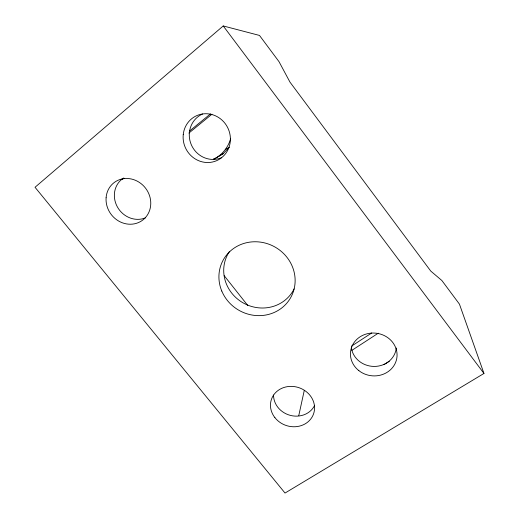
<?xml version="1.0" encoding="UTF-8"?>
<svg xmlns="http://www.w3.org/2000/svg" width="519" height="519" viewBox="0 0 519 519"><rect width="100%" height="100%" fill="white"/><g stroke="black" fill="none" stroke-linecap="round" stroke-linejoin="round"><path stroke-width="0.78" d="M298.769 415.628L304.29 390.333M230.618 138.729C228.146 147.649 221.632 155.46 213.283 159.502M213.367 159.469L223.118 153.734L229.372 147.214L225.59 149.329M223.235 25.95L35.033 187.275L285.022 493.05L483.968 373.459L459.445 304.134L441.89 280.539L430.764 271.087L289.972 82.119L279.008 61.657L259.494 35.435L223.235 25.95L483.968 373.459M189.87 130.762L210.526 113.869M188.877 133.065L211.96 114.206M351.395 346.218L371.695 332.984M351.927 350.319L378.26 333.198M383.865 364.721L389.328 361.256M219.187 156.011L223.118 153.734M121.206 179.587L124.158 178.264M213.86 158.691L215.424 158.276M224.182 275.68L247.751 305.457M396.289 347.996A22.635 20.818 7.5 0 1 373.952 366.427A22.635 20.818 7.5 0 1 351.318 347.399M314.663 405.3A21.616 19.456 18.4 0 1 290.569 415.44A21.616 19.456 18.4 0 1 273.552 395.011M221.444 157.75A23.829 22.706 65.3 0 1 191.297 144.723A23.829 22.706 65.3 0 1 202.598 113.979M145.424 217.883A22.842 21.032 53.1 0 1 117.32 206.815A22.842 21.032 53.1 0 1 123.587 178.023M294.117 288.901A37.426 35.409 29 0 1 242.95 302.785A37.426 35.409 29 0 1 229.372 251.631M183.239 134.609A24.627 23.42 64.4 0 0 216.358 160.799A24.627 23.42 64.4 0 0 220.666 118.968A24.627 23.42 64.4 0 0 183.239 134.609M358.85 370.631A23.355 21.402 7.9 0 0 396.737 358.59A23.355 21.402 7.9 0 0 365.661 334.191A23.355 21.402 7.9 0 0 358.85 370.631M106.103 197.771A23.576 21.629 52.7 0 0 138.125 222.716A23.576 21.629 52.7 0 0 140.999 183.577A23.576 21.629 52.7 0 0 106.103 197.771M274.901 417.633A22.278 19.956 18.5 0 0 312.814 415.687A22.278 19.956 18.5 0 0 289.823 386.402A22.278 19.956 18.5 0 0 274.901 417.633M221.782 291.049A38.62 36.414 29 0 0 287.215 302.681A38.62 36.414 29 0 0 262.076 242.373A38.62 36.414 29 0 0 221.782 291.049"/></g></svg>
